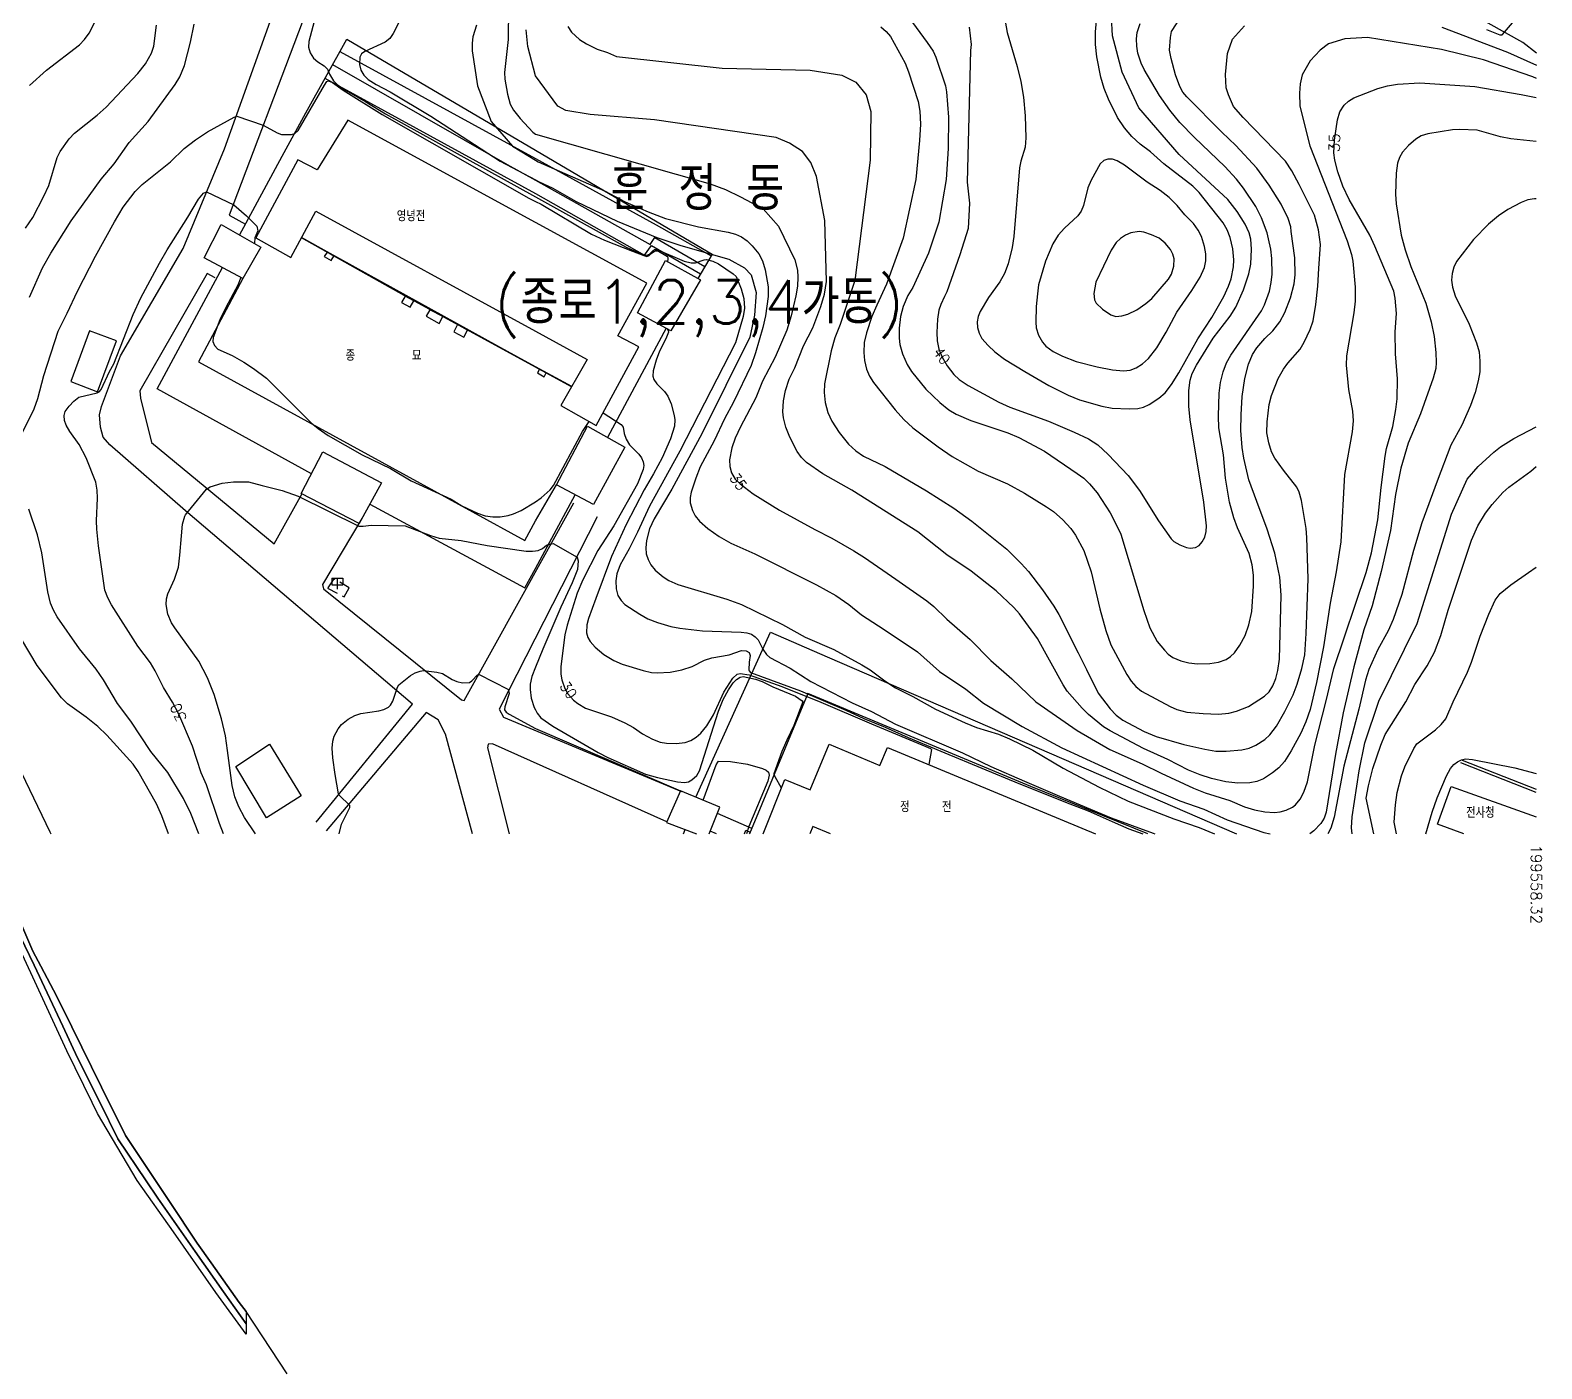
# Model space of a CAD drawing. Header units: feet. Extents: x 197796 to 199821, y 552499 to 555392.
# Drawn here: x 199281.3 to 199559.3, y 552729.9 to 552976 of the extents above; entities that cross this region are included whole.
import ezdxf
from ezdxf.enums import TextEntityAlignment as Align

# ---------------------------------------------------------------- set-up
doc = ezdxf.new("R2010")
doc.units = ezdxf.units.FT
doc.header["$MEASUREMENT"] = 0
doc.linetypes.add('ANYANG3', pattern=[3, 2, -1])
for name, color, linetype in [('AAA004', 7, 'ANYANG3'), ('AAA008', 7, 'CONTINUOUS'), ('AAC001', 7, 'CONTINUOUS'), ('ADA085', 1, 'CONTINUOUS'), ('AE150', 7, 'CONTINUOUS'), ('AEC002', 7, 'CONTINUOUS'), ('AZ0801', 7, 'CONTINUOUS'), ('CA0011', 7, 'CONTINUOUS'), ('CAA001', 7, 'CONTINUOUS'), ('CAA002', 30, 'CONTINUOUS'), ('wipco_지적', 20, 'CONTINUOUS'), ('ZC003', 7, 'CONTINUOUS'), ('ZC251', 7, 'CONTINUOUS'), ('ZC252', 7, 'CONTINUOUS'), ('ZC601', 7, 'CONTINUOUS')]:
    doc.layers.add(name, color=color, linetype=linetype)
doc.styles.add('NGSW', font='ROMANS.shx', dxfattribs={"bigfont": 'NGSW.shx'})

# ---------------------------------------------------------------- blocks, each defined once
blk = doc.blocks.new('AEC002')
at = {"layer": 'AEC002'}
for points in [[(-1, 2), (1, 2)], [(-1, 2), (-1, 0.8)], [(-1, 0.8), (1, 0.8)], [(0, 2), (0, 0)], [(1, 2), (1, 0.8)]]:
    blk.add_lwpolyline(points, dxfattribs=at)

msp = doc.modelspace()

# ---------------------------------------------------------------- linework, layer by layer
at = {"layer": 'AAA004', "color": 255}
msp.add_lwpolyline([(199340.02, 552873.48), (199337.15, 552875.13), (199336.03, 552873.38), (199339.08, 552871.79), (199340.02, 552873.48)], dxfattribs=at)
at = {"layer": 'AAA008', "color": 255}
for points in [[(199374.24, 552940.63), (199339.76, 552959.42), (199334.12, 552950.34), (199330.59, 552952.16), (199322.82, 552937.83), (199329.25, 552934.2), (199333.88, 552942.74), (199374.25, 552920.64), (199383.75, 552915.44), (199378.93, 552906.97), (199385.45, 552903.33), (199393.25, 552917.8), (199389.42, 552919.8), (199394.75, 552929.46), (199374.24, 552940.63)], [(199323.73, 552936.11), (199320.44, 552930.36), (199313.35, 552934.13), (199316.47, 552940.27), (199323.73, 552936.11)], [(199399.13, 552920.73), (199393.03, 552924.04), (199398.18, 552933.65), (199404.58, 552930.09), (199399.13, 552920.73)], [(199293.69, 552909.53), (199297.19, 552918.89), (199292.26, 552920.71), (199288.79, 552911.4), (199293.69, 552909.53)], [(199383.8, 552903.21), (199390.67, 552899.3), (199384.95, 552888.79), (199378.1, 552892.43), (199383.8, 552903.21)], [(199345.97, 552892.77), (199341.81, 552885.28), (199331.15, 552890.8), (199335.18, 552898.46), (199345.97, 552892.77)], [(199324.8, 552831.2), (199319.18, 552840.61), (199325.36, 552844.72), (199331.2, 552835.2), (199324.8, 552831.2)], [(199416.13, 552828.23), (199420.1, 552838.25), (199424.8, 552836.34), (199428.26, 552844.7), (199437.56, 552840.81), (199439.03, 552844.1), (199477.25, 552828.23)], [(199406.2, 552828.23), (199408.17, 552833.13), (199400.94, 552836.11), (199398.36, 552830.32), (199403.85, 552828.23)], [(199544.98, 552828.22), (199540.13, 552830), (199542.65, 552836.91), (199558.32, 552831.33)], [(199428.54, 552828.23), (199425.27, 552829.57), (199424.73, 552828.23)]]:
    msp.add_lwpolyline(points, dxfattribs=at)
at = {"layer": 'AAC001', "color": 255}
for points in [[(199319.86, 552938.33), (199327.68, 552952.81), (199332.03, 552960.78), (199339.55, 552974.36), (199374.24, 552953.95), (199393.52, 552942.62), (199406.77, 552934.84), (199404.15, 552930.33)], [(199333.06, 552894.43), (199304.7, 552910.07), (199316.7, 552932.35)], [(199398.3, 552921.18), (199387.51, 552901.1)], [(199343.79, 552888.85), (199372.33, 552873.49), (199374.25, 552877.02), (199381.59, 552890.57)], [(199403.77, 552834.95), (199417.48, 552865.32), (199427.93, 552860.76), (199503.21, 552828.22)], [(199401.47, 552828.23), (199401.78, 552829.02)]]:
    msp.add_lwpolyline(points, dxfattribs=at)
at = {"layer": 'ADA085', "color": 255}
for points in [[(199558.33, 552971.74), (199555.86, 552973.7), (199540.48, 552982.39)], [(199333.95, 552830.36), (199351.62, 552852.09), (199309.91, 552887.63), (199295.98, 552899.77), (199294.79, 552901.19), (199294.26, 552903.03), (199294.08, 552905.25), (199294.44, 552906.8), (199297.96, 552916.14), (199309.5, 552935.88), (199317.08, 552954.18), (199325.76, 552978.42)], [(199331.35, 552977.42), (199317.94, 552942.01), (199320.95, 552940.31)], [(199315.35, 552930.44), (199313.9, 552931.27), (199301.51, 552909.7), (199301.6, 552908.32), (199303.64, 552900.18), (199326.2, 552881.56), (199331.33, 552890.82)], [(199342.34, 552886.18), (199335.12, 552874.08), (199335.31, 552873.29), (199360.63, 552852.85), (199361.13, 552852.72), (199381.32, 552889.07)], [(199385.61, 552886.52), (199367.6, 552851.15), (199368.37, 552849.7), (199401.12, 552836.04)], [(199362.71, 552828.23), (199357.7, 552846.54), (199356.34, 552849.22), (199354.18, 552850.55), (199335.8, 552828.76)], [(199398.41, 552830.44), (199366.33, 552844.8), (199365.55, 552844.74), (199365.46, 552844.04), (199369.41, 552828.23)], [(199414.02, 552829.24), (199407.71, 552831.99)], [(199407.54, 552828.23), (199406.4, 552828.72)]]:
    msp.add_lwpolyline(points, dxfattribs=at)
at = {"layer": 'AE150', "color": 255}
for points in [[(199337.18, 552934.46), (199335.93, 552935.17), (199335.43, 552934.37), (199336.69, 552933.67)], [(199351.88, 552926.25), (199350.31, 552927.11), (199349.65, 552925.95), (199351.22, 552925.04)], [(199357.21, 552923.34), (199354.84, 552924.6), (199354.14, 552923.39), (199356.57, 552922.06)], [(199361.77, 552920.85), (199359.91, 552921.86), (199359.27, 552920.56), (199361.08, 552919.58)], [(199376.24, 552912.97), (199375, 552913.65), (199374.61, 552912.97), (199375.84, 552912.27)]]:
    msp.add_lwpolyline(points, close=True, dxfattribs=at)
msp.add_lwpolyline([(199412.68, 552828.23), (199412.97, 552828.93), (199413.73, 552828.56), (199413.59, 552828.23)], dxfattribs=at)
at = {"layer": 'AZ0801', "color": 255}
for points in [[(199338.29, 552972.09), (199374.24, 552952.38), (199396.45, 552940.22), (199406.56, 552934.48)], [(199336.96, 552969.69), (199369.08, 552951.28), (199374.24, 552948.4), (199395.38, 552936.6), (199396.19, 552937.9), (199405.43, 552932.54)], [(199335.55, 552967.16), (199374.24, 552945.98), (199394.33, 552934.61), (199395.57, 552936.43), (199404.64, 552931.19)], [(199380.9, 552910.43), (199374.25, 552914.06), (199350.14, 552927.21), (199331.21, 552937.82)], [(199331.24, 552937.87), (199374.25, 552914.1), (199380.92, 552910.46)], [(199320.44, 552930.36), (199312.3, 552914.99), (199343.42, 552897.95), (199372.32, 552882.17), (199374.25, 552885.76), (199378.1, 552892.43)], [(199486.89, 552828.22), (199465.36, 552836.91), (199424.32, 552854.06), (199413.6, 552828.23)], [(199558.32, 552835.82), (199544.44, 552841.29)], [(199544.69, 552841.77), (199558.32, 552836.43)]]:
    msp.add_lwpolyline(points, dxfattribs=at)
at = {"layer": 'CAA001', "color": 255}
for points, elevation in [([(199369.3, 552980.09), (199369.22, 552974.29), (199368.54, 552968.19), (199368.63, 552966.97), (199369.1, 552964.22), (199369.63, 552962.4), (199370.2, 552961.29), (199371.44, 552959.74), (199373.8, 552957.23), (199374.24, 552956.9), (199406.36, 552947.75), (199409.2, 552946.69), (199411.95, 552945.36), (199416.11, 552943.15), (199418.95, 552939.96), (199421.94, 552933.8), (199422.42, 552931.88), (199422.54, 552930.6), (199422.44, 552928.94), (199422.16, 552927.17), (199421.3, 552923.47), (199420.5, 552920.85), (199418.32, 552915.87), (199416.03, 552911.45), (199414.8, 552908.42), (199411.96, 552903.09), (199411.01, 552901), (199410.36, 552899.19), (199409.95, 552896.98), (199409.98, 552895.78), (199410.32, 552894.58), (199411.01, 552893.47), (199411.91, 552892.59), (199414.27, 552890.75), (199419.14, 552887.73), (199425.62, 552884.16), (199428.76, 552882.6), (199432.82, 552880.26), (199434.74, 552879.01), (199440.54, 552875.06), (199446.23, 552871.06), (199447.54, 552870.06), (199449.9, 552867.72), (199454.22, 552863.95), (199457.99, 552860.07), (199461.89, 552856.73), (199466.26, 552852.53), (199473.85, 552847.21), (199479.89, 552843.75), (199485.86, 552841.11), (199489.33, 552839.36), (199495.28, 552836.6), (199497.43, 552835.76), (199501.93, 552834.33), (199504.65, 552833.22), (199506.49, 552832.66), (199508.37, 552832.29), (199510.14, 552832.17), (199511.23, 552832.25), (199512.33, 552832.58), (199513.49, 552833.16), (199514.04, 552833.56), (199514.9, 552834.59), (199515.56, 552835.92), (199516.22, 552837.8), (199517.58, 552844.56), (199519.7, 552852.68), (199521.07, 552858.62), (199527, 552876.3), (199528, 552879.89), (199529.16, 552885.97), (199529.79, 552891.91), (199530.51, 552897.66), (199530.78, 552899.11), (199531.91, 552903.14), (199532.5, 552906.28), (199532.73, 552908.24), (199532.79, 552911.92), (199532.4, 552916.49), (199532.39, 552920.52), (199532.61, 552923.9), (199532.38, 552926.75), (199532.1, 552928.01), (199528.64, 552936.31), (199527.71, 552938.29), (199523.91, 552944.89), (199522.73, 552947.33), (199521.83, 552949.94), (199521.28, 552952.11), (199521.11, 552953.42), (199521.2, 552955.76), (199521.75, 552959.52), (199522.2, 552961.01), (199523.01, 552962.22), (199523.79, 552962.92), (199524.78, 552963.54), (199529.19, 552965.29), (199530.96, 552965.78), (199532.78, 552966.08), (199536.92, 552966.34), (199547.02, 552965.63), (199555.56, 552964.16), (199558.32, 552963.64)], 35), ([(199454.01, 552976.56), (199454.36, 552973.34), (199454.28, 552972.27), (199453.62, 552948.02), (199454.05, 552944.18), (199453.83, 552939.55), (199452.31, 552934.71), (199449.92, 552927.88), (199449.48, 552927.03), (199448.8, 552925.56), (199448.44, 552924.53), (199448.17, 552922.89), (199448.09, 552920.4), (199448.16, 552918.85), (199448.45, 552917.36), (199449.07, 552915.87), (199449.99, 552914.29), (199451.21, 552912.68), (199452.2, 552911.76), (199453.83, 552910.65), (199459.46, 552907.63), (199461.5, 552906.7), (199468.63, 552904.09), (199473.34, 552902.08), (199475.95, 552900.85), (199477.66, 552899.73), (199479.58, 552897.99), (199483.25, 552894.14), (199485.34, 552891.35), (199488.82, 552885.79), (199491.18, 552882.5), (199491.65, 552881.99), (199492.77, 552881.36), (199494, 552880.86), (199494.64, 552880.74), (199495.63, 552880.89), (199496.29, 552881.24), (199496.87, 552881.89), (199497.35, 552882.78), (199497.61, 552883.81), (199497.67, 552884.86), (199497.2, 552889.21), (199494.69, 552904.36), (199494.43, 552906.89), (199494.44, 552909.73), (199494.67, 552911.66), (199495.03, 552912.9), (199495.84, 552914.43), (199498.92, 552919.39), (199502.03, 552923.44), (199503.04, 552925.05), (199504.48, 552928.28), (199505.46, 552931.2), (199505.81, 552932.96), (199505.95, 552935.71), (199505.8, 552937.57), (199505.52, 552938.71), (199504.8, 552940.32), (199503.3, 552942.63), (199501.56, 552944.86), (199492.62, 552953.16), (199485.24, 552961.7), (199482.13, 552968.29), (199480.38, 552974.98), (199480.2, 552978.38)], 40), ([(199316.92, 552828.24), (199316.13, 552830.12), (199313.77, 552837.25), (199312.76, 552839.42), (199311.19, 552844.34), (199308.68, 552850.26), (199307.54, 552852.46), (199305.87, 552855.12), (199304.32, 552858.23), (199303.46, 552859.7), (199301.16, 552862.72), (199296.32, 552870.33), (199295.6, 552871.61), (199295.07, 552873.03), (199293.9, 552881.18), (199293.6, 552884.22), (199293.52, 552885.76), (199293.74, 552889.94), (199293.68, 552891.42), (199293.4, 552892.88), (199291.62, 552897.34), (199290.37, 552899.82), (199288.61, 552902.18), (199287.94, 552903.38), (199287.65, 552904.25), (199287.6, 552905.13), (199287.79, 552905.88), (199288.49, 552906.88), (199289.36, 552907.8), (199290.29, 552908.49), (199293.65, 552909.34), (199294.02, 552909.53), (199294.4, 552909.93), (199295.94, 552913.22), (199296.72, 552914.64), (199300.28, 552923.72), (199301.7, 552926.81), (199305.12, 552933.13), (199306.53, 552935.62), (199310.36, 552941.59), (199312.29, 552944.9), (199313.23, 552946.05), (199313.76, 552946.25), (199318.8, 552943.88), (199321.13, 552941.84), (199323, 552939.94), (199323.19, 552939.1), (199322.66, 552937.81), (199322.58, 552936.83), (199322.56, 552936.78)], 30), ([(199320.08, 552930.55), (199319.51, 552929.11), (199317.32, 552925.02), (199316.19, 552922.73), (199315, 552919.47), (199314.92, 552918.75), (199315.21, 552918.02), (199315.87, 552917.34), (199318.46, 552916.21), (199320.61, 552914.98), (199322.41, 552913.82), (199324.78, 552912.04), (199333, 552903.82), (199334.27, 552902.75), (199336.12, 552901.5), (199342.37, 552897.94), (199347.59, 552895.38), (199351.38, 552893.14), (199358.75, 552889.76), (199360.72, 552888.56), (199363.6, 552887.16), (199365.04, 552886.69), (199366.43, 552886.51), (199367.78, 552886.53), (199369.22, 552886.75), (199370.23, 552887.04), (199371.6, 552887.69), (199374.25, 552889.26), (199375.29, 552889.99), (199376.94, 552891.48), (199377.56, 552892.3), (199382.89, 552902.18), (199384.12, 552904.07)], 30), ([(199386.68, 552905.61), (199390.02, 552903.5), (199390.4, 552902.98), (199390.57, 552901.83), (199390.92, 552900.79), (199391.58, 552899.74), (199393.25, 552898.02), (199393.74, 552897.37), (199394.08, 552896.65), (199394.2, 552895.95), (199394.06, 552895.22), (199393.05, 552892.61), (199388.67, 552884.87), (199385.75, 552880.34), (199382.99, 552874.91), (199381.93, 552872.49), (199380.08, 552866.57), (199379.64, 552864.84), (199378.94, 552859.01), (199378.92, 552857.57), (199379.08, 552856.54), (199379.65, 552854.95), (199380.2, 552853.98), (199381.27, 552852.83), (199382.07, 552852.17), (199383.49, 552851.35), (199388.23, 552849.72), (199390.71, 552848.67), (199392.29, 552847.81), (199393.97, 552846.62), (199395.76, 552845.62), (199397.22, 552845.09), (199398.36, 552844.88), (199400.16, 552844.82), (199401.79, 552845.02), (199402.81, 552845.39), (199403.79, 552846), (199404.68, 552846.76), (199405.78, 552848.11), (199407, 552850.13), (199408.92, 552854.27), (199410.55, 552856.87), (199411.33, 552857.59), (199411.9, 552857.74), (199413.55, 552857.47), (199419.54, 552855.31), (199426.72, 552852.46), (199436.08, 552848.43), (199446.05, 552844.3), (199446.9, 552843.9), (199447.1, 552843.71), (199446.6, 552840.96)], 30), ([(199532.6, 552828.22), (199532.35, 552829.44), (199532.2, 552830.38), (199532.41, 552833.59), (199532.75, 552835.81), (199533.51, 552838.89), (199534.12, 552840.58), (199535.78, 552843.89), (199536.37, 552844.75), (199539.76, 552847.33), (199540.83, 552848.32), (199541.69, 552849.38), (199543, 552852.51), (199545.68, 552857.95), (199546.4, 552859.77), (199548, 552864.55), (199549.6, 552868.64), (199550.75, 552871.19), (199551.66, 552872.43), (199553.66, 552874), (199556.86, 552876.29), (199558.32, 552877.25)], 30)]:
    msp.add_lwpolyline(points, dxfattribs=dict(at, elevation=elevation))
at = {"layer": 'CAA002', "color": 255}
for points, elevation in [([(199334.56, 552981.28), (199332.57, 552973.9), (199332.55, 552972.86), (199332.82, 552971.81), (199333.46, 552970.88), (199334.25, 552970.15), (199335.4, 552969.42), (199336, 552968.83), (199336.4, 552967.92), (199337.14, 552966.67), (199337.78, 552966.03), (199339.45, 552964.9), (199343.09, 552962.83), (199346.67, 552960.59), (199374.24, 552945.34), (199390.97, 552936.1), (199393.85, 552934.79), (199394.73, 552934.62), (199395.26, 552934.82), (199395.82, 552935.44), (199396.17, 552935.66), (199396.59, 552935.67), (199401.6, 552933.54), (199402.88, 552933.24), (199403.66, 552933.24), (199405.29, 552933.79), (199405.74, 552933.84), (199406.85, 552933.5), (199407.89, 552933.02), (199410.63, 552931.19), (199411.17, 552930.73), (199412.11, 552928.41), (199412.57, 552926.69), (199412.73, 552924.91), (199412.48, 552923.34), (199411.02, 552918.49), (199400.83, 552898.57), (199395.26, 552888.48), (199393.04, 552883.7), (199391.51, 552880.61), (199389.85, 552877.72), (199389.22, 552876.05), (199389.02, 552874.73), (199389.09, 552873.27), (199389.43, 552872.06), (199390, 552871.14), (199390.71, 552870.41), (199393.45, 552868.61), (199394.94, 552867.79), (199396.69, 552867.09), (199399.15, 552866.38), (199400.8, 552866.06), (199404.97, 552865.57), (199412.1, 552865.34), (199413.16, 552865.21), (199414.01, 552864.93), (199414.66, 552864.48), (199415.19, 552863.88), (199416.07, 552862.16), (199416.75, 552861.18), (199417.39, 552860.63), (199421.09, 552858.68), (199424.88, 552856.24), (199432.5, 552852.3), (199436.04, 552850.71), (199440.49, 552848.42), (199452.77, 552843.1), (199458.03, 552840.63), (199464.2, 552837.9), (199470.63, 552835.18), (199480.13, 552831.2), (199487.88, 552828.34), (199488.19, 552828.22)], 32), ([(199280.5, 552939.59), (199281.8, 552941.58), (199283.87, 552945.46), (199284.75, 552947.43), (199286.31, 552952.56), (199286.83, 552953.69), (199288.48, 552956.02), (199289.51, 552957.07), (199293.67, 552960.35), (199295.29, 552961.82), (199301.16, 552968.05), (199302.54, 552969.8), (199303.62, 552971.76), (199304.05, 552973.03), (199304.56, 552976.9)], 33), ([(199281.2, 552926.89), (199283.62, 552932.3), (199285.13, 552935.02), (199288.89, 552940.94), (199294.39, 552948.61), (199296.79, 552951.45), (199299.54, 552955.37), (199303.01, 552959.18), (199307.99, 552966.01), (199308.85, 552967.41), (199309.72, 552969.53), (199310.82, 552973.79), (199311.47, 552977.09)], 32), ([(199281.21, 552965.85), (199284.34, 552968.66), (199290.39, 552973.31), (199291.33, 552974.28), (199292.16, 552975.46), (199293.75, 552978.59)], 34), ([(199350.1, 552979.29), (199348.1, 552975.36), (199347.46, 552974.46), (199346.65, 552973.8), (199342.88, 552972.05), (199342.27, 552971.62), (199341.95, 552971.01), (199341.92, 552969.69), (199342.15, 552968.66), (199342.68, 552967.72), (199343.48, 552966.95), (199344.99, 552965.99), (199347.57, 552964.69), (199355.03, 552960.2), (199367.79, 552951.9), (199374.24, 552948.48), (199374.8, 552948.19), (199377.46, 552946.95), (199381.74, 552944.5), (199389.29, 552940.9), (199396.59, 552937.85), (199401, 552936.41), (199409.79, 552933.88), (199412.7, 552932.3), (199413.91, 552931.03), (199414.82, 552927.79), (199414.54, 552923.61), (199413.7, 552919.58), (199404.87, 552901.77), (199399.33, 552891.62), (199396.09, 552886.13), (199395.24, 552884.3), (199394.67, 552882.15), (199394.54, 552880.82), (199394.64, 552879.7), (199394.97, 552878.67), (199395.5, 552877.68), (199396.27, 552876.74), (199397.75, 552875.46), (199398.79, 552874.81), (199400.44, 552874.08), (199409.46, 552871.36), (199412.17, 552870.38), (199419.68, 552866.75), (199423.85, 552864.38), (199429.16, 552862.12), (199434.27, 552859.32), (199435.81, 552858.36), (199438.49, 552856.35), (199440.46, 552855.1), (199443.65, 552853.51), (199447.82, 552851.17), (199453.29, 552848.63), (199455.36, 552847.77), (199459.41, 552846.55), (199461.46, 552845.72), (199465.73, 552843.61), (199471.31, 552840.28), (199477.93, 552836.8), (199483.25, 552834.21), (199491.65, 552831.01), (199496.33, 552829.41), (199499.13, 552828.22)], 33), ([(199363.39, 552976.92), (199362.77, 552974.76), (199362.59, 552973.59), (199362.62, 552972.19), (199363.6, 552965.79), (199366.13, 552959.22), (199370.01, 552954.68), (199374.24, 552952.1), (199374.73, 552951.81), (199386.97, 552946.45), (199390.73, 552944.41), (199394.99, 552942.58), (199398.18, 552941.39), (199404.24, 552939.85), (199409.67, 552938.84), (199411.04, 552938.48), (199412.16, 552937.97), (199413.17, 552937.28), (199414.11, 552936.37), (199415.32, 552934.88), (199416, 552933.59), (199416.52, 552931.94), (199417.03, 552928.79), (199417.05, 552927.01), (199416.54, 552923.46), (199416.07, 552921.33), (199414.74, 552916.66), (199413.92, 552914.37), (199410.68, 552907.62), (199409, 552904.54), (199407.13, 552900.46), (199404.57, 552895.71), (199403.73, 552893.65), (199402.89, 552891.05), (199402.71, 552890.08), (199402.74, 552889.12), (199403.11, 552887.68), (199403.61, 552886.67), (199404.4, 552885.69), (199405.95, 552884.35), (199408.06, 552882.9), (199410.18, 552881.66), (199414.63, 552879.69), (199425.96, 552874), (199429.47, 552872.06), (199431.9, 552870.38), (199434.23, 552868.5), (199438.41, 552865.81), (199444.49, 552861.7), (199448.59, 552858.07), (199453.4, 552854.81), (199456.63, 552852.27), (199463.74, 552847.97), (199471.05, 552844.02), (199486.01, 552837.16), (199492.73, 552834.32), (199497.17, 552832.74), (199501.45, 552830.81), (199508.2, 552828.5), (199509.37, 552828.22)], 34), ([(199437.78, 552976.6), (199438.78, 552975.76), (199439.55, 552974.82), (199442.22, 552969.94), (199442.89, 552968.33), (199444.66, 552962.89), (199444.94, 552961.13), (199445.04, 552958.73), (199444.9, 552955.72), (199444.2, 552948.57), (199441.85, 552937.74), (199438.83, 552929.27), (199437.03, 552925.46), (199436.14, 552923.33), (199435.14, 552920.32), (199434.73, 552918.54), (199434.63, 552916.71), (199434.77, 552915.27), (199435.13, 552913.69), (199435.68, 552912.37), (199436.4, 552911.2), (199440.4, 552906.17), (199442.02, 552904.43), (199443.67, 552902.91), (199448.31, 552899.39), (199450.91, 552897.64), (199455.69, 552894.94), (199461.06, 552892.59), (199464.2, 552890.88), (199468.24, 552888.38), (199469.52, 552887.48), (199471.22, 552885.96), (199472.69, 552884.38), (199473.55, 552883.16), (199475.08, 552880.33), (199476.43, 552876.39), (199478.06, 552869.6), (199479.17, 552865.59), (199480.07, 552862.97), (199482.99, 552857.51), (199483.78, 552856.33), (199484.69, 552855.32), (199485.73, 552854.47), (199491, 552851.62), (199492.2, 552851.08), (199494.05, 552850.63), (199497.06, 552850.34), (199499.85, 552850.24), (199501.8, 552850.41), (199503.21, 552850.78), (199505.4, 552851.66), (199508.32, 552853.52), (199509.2, 552854.37), (199509.89, 552855.47), (199510.4, 552856.79), (199510.8, 552858.26), (199511.09, 552860.34), (199511.41, 552872.14), (199511.16, 552875.41), (199510.21, 552879.81), (199508.82, 552884.22), (199506.89, 552889.31), (199505.46, 552893.34), (199504.55, 552897.28), (199504.25, 552899.28), (199504, 552902.39), (199504.01, 552905.27), (199504.25, 552908.63), (199504.71, 552911.96), (199505.39, 552914.61), (199506.15, 552916.39), (199506.92, 552917.58), (199508.38, 552919.28), (199509.88, 552920.71), (199511.14, 552922.35), (199512.09, 552924.09), (199513.1, 552926.77), (199513.76, 552929.36), (199513.97, 552931), (199513.93, 552934.12), (199513.22, 552938.99), (199513.15, 552939.86), (199512.67, 552941.36), (199511.37, 552944), (199509.21, 552947.51), (199506.92, 552950.63), (199503.04, 552954.79), (199500.46, 552957.22), (199494.07, 552963.71), (199493.33, 552964.61), (199492.77, 552965.65), (199491.94, 552967.81), (199491.14, 552970.79), (199490.89, 552972.3), (199491.04, 552974.68), (199491.25, 552975.78), (199492.92, 552978.37)], 38), ([(199442.25, 552979.22), (199446.31, 552973.76), (199447.37, 552972.15), (199447.86, 552971.04), (199449.65, 552965.74), (199449.85, 552964.63), (199450.23, 552960.01), (199450.14, 552954.25), (199449.77, 552948.51), (199448.42, 552940.71), (199446.53, 552934.99), (199443.64, 552928.67), (199442.75, 552927.22), (199441.88, 552925.16), (199441.37, 552923.38), (199441.14, 552921.19), (199441.14, 552919.34), (199441.28, 552918.21), (199441.75, 552916.5), (199442.62, 552914.54), (199443.39, 552913.23), (199446.07, 552910), (199448.6, 552907.55), (199450.28, 552906.18), (199451.6, 552905.4), (199454.33, 552904.2), (199461.14, 552901.94), (199463.18, 552901.12), (199467.85, 552898.6), (199473.86, 552894.51), (199475.08, 552893.6), (199476.17, 552892.6), (199477.56, 552890.95), (199479.96, 552887.26), (199481.08, 552885.13), (199481.88, 552883.34), (199486.12, 552869.27), (199487.22, 552866.11), (199488.58, 552863.62), (199489.97, 552862.02), (199490.61, 552861.28), (199491.46, 552860.68), (199492.93, 552860.06), (199494.4, 552859.66), (199496.01, 552859.5), (199498.28, 552859.54), (199499.85, 552859.79), (199501.26, 552860.29), (199502.1, 552860.82), (199502.81, 552861.53), (199503.79, 552862.91), (199504.78, 552864.71), (199505.44, 552866.63), (199506.02, 552869.08), (199506.3, 552873.75), (199506.28, 552875.79), (199506.04, 552877.69), (199505.49, 552879.79), (199503.37, 552884.49), (199502.68, 552886.33), (199501.89, 552889.19), (199501.16, 552893.63), (199500.77, 552897.91), (199499.95, 552902.89), (199499.89, 552905.04), (199500.02, 552909.25), (199500.24, 552911.2), (199500.7, 552913.16), (199501.34, 552914.85), (199502.12, 552916.26), (199507.76, 552924.38), (199508.36, 552925.51), (199509.22, 552928), (199509.58, 552929.62), (199509.71, 552931.14), (199509.67, 552934.03), (199509.51, 552935.76), (199509.08, 552937.66), (199508.83, 552938.71), (199507.77, 552941.47), (199506.73, 552943.56), (199504.48, 552946.95), (199503.16, 552948.6), (199501.06, 552950.92), (199495.43, 552956.28), (199492.79, 552959.03), (199490.95, 552961.27), (199488.99, 552963.99), (199486.2, 552968.77), (199485.65, 552969.92), (199485.06, 552971.76), (199484.83, 552973.07), (199484.79, 552974.4), (199484.93, 552975.57), (199485.47, 552977.23)], 39), ([(199460.61, 552977.66), (199461, 552975.55), (199462.84, 552969.34), (199463.54, 552966.53), (199464.02, 552963.66), (199464.29, 552960.25), (199464.43, 552956.18), (199464.34, 552954.51), (199463.51, 552951.94), (199463.26, 552950.71), (199462.24, 552938.07), (199461.95, 552936.02), (199461.16, 552933.04), (199460.49, 552931.23), (199459.65, 552929.72), (199457.56, 552926.85), (199456.05, 552924.27), (199455.67, 552923.34), (199455.49, 552922.37), (199455.57, 552921.35), (199455.87, 552920.29), (199456.37, 552919.33), (199457.49, 552918.04), (199458.75, 552916.88), (199460.51, 552915.52), (199464.24, 552913.22), (199468.68, 552910.67), (199472.23, 552908.9), (199474.3, 552908.03), (199478.44, 552906.84), (199480.31, 552906.52), (199483.43, 552906.35), (199485.05, 552906.43), (199486.06, 552906.67), (199487.1, 552907.15), (199488.89, 552908.35), (199490.04, 552909.34), (199491.21, 552910.82), (199492.6, 552913.01), (199496.08, 552919.22), (199498.65, 552923.16), (199500.87, 552927.04), (199501.74, 552928.93), (199502.2, 552930.29), (199502.65, 552932.47), (199502.7, 552933.75), (199502.51, 552935.78), (199502.01, 552937.86), (199501.49, 552939.29), (199500.75, 552940.56), (199496.34, 552946.13), (199495.17, 552947.34), (199489.81, 552951.45), (199487.38, 552953.64), (199485.45, 552955.06), (199483.94, 552956.45), (199482.59, 552958.04), (199481.32, 552959.93), (199479.64, 552963.3), (199478.85, 552965.27), (199478.24, 552967.34), (199477.52, 552971.1), (199477.28, 552973.34), (199477.27, 552975.72), (199477.51, 552978.37)], 41), ([(199549.18, 552976.11), (199551.58, 552975.13), (199551.89, 552975.12), (199552.03, 552975.17), (199552.08, 552975.23), (199555.74, 552979.43)], 38), ([(199558.33, 552967.13), (199557.67, 552967.43), (199548.62, 552970.52), (199540.85, 552972.45), (199527.29, 552974.66), (199523.11, 552974.39), (199520.12, 552973.51), (199518.55, 552972.29), (199516.72, 552970.37), (199515.28, 552967.77), (199514.87, 552966.13), (199514.74, 552964.42), (199514.8, 552962.03), (199516.65, 552954.7), (199523.54, 552937.26), (199524.33, 552934.78), (199524.55, 552933.51), (199525, 552928.75), (199525.03, 552926.14), (199524.78, 552924.03), (199523.39, 552916.09), (199523.34, 552914.39), (199523.77, 552909.93), (199524.52, 552905.93), (199524.63, 552904.18), (199524.45, 552902.15), (199523.02, 552894.33), (199522.35, 552881.9), (199521.51, 552876.41), (199520.38, 552870.66), (199519.17, 552862.62), (199517.91, 552856.03), (199516.72, 552851.08), (199515.96, 552848.82), (199515, 552846.72), (199513.25, 552843.47), (199512.01, 552841.52), (199510.95, 552840.36), (199509.81, 552839.44), (199508.15, 552838.33), (199506.94, 552837.84), (199505.63, 552837.58), (199503.42, 552837.57), (199501.2, 552837.81), (199498.59, 552838.38), (199496.5, 552839.07), (199494.36, 552839.94), (199490.57, 552841.91), (199486.05, 552843.95), (199479.97, 552847.14), (199478.75, 552847.91), (199475.97, 552850.15), (199474.78, 552851.35), (199472.05, 552854.47), (199471.3, 552855.62), (199466.57, 552864.13), (199463.25, 552868.7), (199462.24, 552869.82), (199458.98, 552872.93), (199454.39, 552876.52), (199449.92, 552879.5), (199444.58, 552883.74), (199432.42, 552891.44), (199427.12, 552894.41), (199424.09, 552896.52), (199423.17, 552897.45), (199422.41, 552898.54), (199421.03, 552901.17), (199420.3, 552902.99), (199419.88, 552904.69), (199419.78, 552905.82), (199419.89, 552907.87), (199420.24, 552909.77), (199420.9, 552911.81), (199421.94, 552913.89), (199423.53, 552917.95), (199425.27, 552921.27), (199426.76, 552925.2), (199427.4, 552927.43), (199427.76, 552929.81), (199427.46, 552941.02), (199425.95, 552949.08), (199424.89, 552951.65), (199423.38, 552953.69), (199420.99, 552955.2), (199418.51, 552956.26), (199396.17, 552959.54), (199384.3, 552960.52), (199379.87, 552961.23), (199378.36, 552962.03), (199374.24, 552967.62), (199372.86, 552972.99), (199372.52, 552976.03)], 36), ([(199380.21, 552976.66), (199380.91, 552975.64), (199382.37, 552974.31), (199383.63, 552973.48), (199385.63, 552972.52), (199387.52, 552971.88), (199389.17, 552971.15), (199408.57, 552969.02), (199424.79, 552968.66), (199430.59, 552967.75), (199433.19, 552966.41), (199435.06, 552964.08), (199435.95, 552961.04), (199435.79, 552952.1), (199432.99, 552929.99), (199430.27, 552921.86), (199429.3, 552919.45), (199428.64, 552917.06), (199427.39, 552910.97), (199427.34, 552909.37), (199427.55, 552907.51), (199428.02, 552905.67), (199428.75, 552904.12), (199430.12, 552902.02), (199431.84, 552899.88), (199433.15, 552898.65), (199434.57, 552897.68), (199438.55, 552895.76), (199446.17, 552891.28), (199451.18, 552888.11), (199454.48, 552885.73), (199460.93, 552880.59), (199463.61, 552877.94), (199464.92, 552876.47), (199467.52, 552873.08), (199469.6, 552870.12), (199470.52, 552868.56), (199474.07, 552861.48), (199475.6, 552858.46), (199477.77, 552854.11), (199479.92, 552851.2), (199481.05, 552850.04), (199482.29, 552849.1), (199486.18, 552847.05), (199488.39, 552846.14), (199493.47, 552844.65), (199497.35, 552843.79), (199499.4, 552843.44), (199501.29, 552843.4), (199504.19, 552843.68), (199505.53, 552843.97), (199506.76, 552844.53), (199508.4, 552845.6), (199509.3, 552846.42), (199510.52, 552848.01), (199512.05, 552850.7), (199513.58, 552853.81), (199514.35, 552855.77), (199515.17, 552858.66), (199515.73, 552861.17), (199516.02, 552865.06), (199516.35, 552875.12), (199516.1, 552882.69), (199515.99, 552884.35), (199515.14, 552889.51), (199514.72, 552891.04), (199514.27, 552891.96), (199511.81, 552895.07), (199510.2, 552897.33), (199509.61, 552898.45), (199509.1, 552900.14), (199508.78, 552901.94), (199508.79, 552903.98), (199509.18, 552907.14), (199509.59, 552908.83), (199510.86, 552911.95), (199511.85, 552913.67), (199512.6, 552914.75), (199514.87, 552917.36), (199515.64, 552918.61), (199516.71, 552920.97), (199517.26, 552922.57), (199517.76, 552925.55), (199518.14, 552928.9), (199518.31, 552932.19), (199518.63, 552936.56), (199518.25, 552939.28), (199517.54, 552941.99), (199514.71, 552947.65), (199513.37, 552950.14), (199512.18, 552951.94), (199504.41, 552959.91), (199502.63, 552961.96), (199501.74, 552964.08), (199501.26, 552965.38), (199501.13, 552967.84), (199501.54, 552971.73), (199502.43, 552974.33), (199504.68, 552976.79)], 37), ([(199540.93, 552976.53), (199553.04, 552971.97), (199558.33, 552969.54)], 37), ([(199279.18, 552900.57), (199282.06, 552906.38), (199282.74, 552908.3), (199283.85, 552912.52), (199286.49, 552920.64), (199288.16, 552923.96), (199290.04, 552928.02), (199293.38, 552934.46), (199296.83, 552940.74), (199298.45, 552943.47), (199300.67, 552946.34), (199301.93, 552947.65), (199307.14, 552951.79), (199309.67, 552954.22), (199311.74, 552955.82), (199313.96, 552957.33), (199318.87, 552960.03), (199319.33, 552960.2), (199324.21, 552958.55), (199326.76, 552957.11), (199327.53, 552956.82), (199329.38, 552956.8), (199330.03, 552956.97), (199330.65, 552957.55), (199335.49, 552965.88), (199335.91, 552966.53), (199336.22, 552966.69), (199336.95, 552966.4), (199338.88, 552964.96), (199346.09, 552960.49), (199373.05, 552945.09), (199374.24, 552944.51), (199375.3, 552944), (199384.58, 552938.48), (199386.98, 552937.38), (199392.09, 552935.36), (199394.17, 552934.54), (199394.73, 552934.41), (199395.14, 552934.54), (199395.72, 552935.04), (199396.07, 552935.31), (199396.33, 552935.44), (199396.66, 552935.44), (199396.9, 552935.37), (199398.52, 552934.36), (199398.61, 552934.13), (199398.63, 552933.9), (199398.55, 552933.44)], 31), ([(199558.32, 552955.54), (199558.28, 552955.55), (199553.65, 552956.01), (199551.7, 552956.4), (199547.47, 552957.59), (199544.22, 552957.74), (199542.91, 552957.68), (199538.39, 552956.95), (199537.17, 552956.56), (199536.13, 552955.93), (199534.79, 552954.79), (199533.71, 552953.55), (199533.17, 552952.61), (199532.81, 552951.54), (199532.56, 552949.73), (199532.44, 552945.87), (199532.57, 552944.05), (199533.44, 552938.28), (199534.17, 552935.58), (199535.24, 552932.56), (199538, 552925.8), (199538.97, 552922.34), (199539.53, 552919.69), (199539.86, 552916.75), (199539.93, 552914.91), (199539.81, 552913.79), (199539.33, 552911.99), (199537.01, 552905.44), (199534.78, 552900.05), (199533.41, 552895.45), (199532.42, 552890.65), (199531.49, 552884.03), (199529.78, 552876.44), (199528.16, 552870.18), (199526.6, 552865.71), (199524.74, 552858.92), (199522.8, 552850.45), (199521.37, 552842.88), (199519.69, 552832.24), (199519.3, 552831.12), (199518.68, 552830.13), (199517.43, 552828.76), (199516.68, 552828.22)], 34), ([(199466.56, 552927.49), (199466.37, 552925.2), (199466.25, 552922.33), (199466.34, 552921.27), (199466.79, 552919.91), (199467.5, 552918.63), (199468.13, 552917.89), (199469.45, 552916.93), (199471.19, 552916.05), (199473.7, 552915.08), (199477.53, 552914.11), (199480.35, 552913.55), (199482.37, 552913.38), (199483.6, 552913.5), (199484.74, 552913.92), (199485.92, 552914.63), (199487, 552915.62), (199488.5, 552917.59), (199490.27, 552920.48), (199492.2, 552924.14), (199494.97, 552928.14), (199496.47, 552930.58), (199497.29, 552932.37), (199497.55, 552933.59), (199497.54, 552934.88), (199497.31, 552936.24), (199496.74, 552938.06), (199496.15, 552939.25), (199495.29, 552940.42), (199493.7, 552942.04), (199492.3, 552943.78), (199490.77, 552945.26), (199489.13, 552946.54), (199486.74, 552948.08), (199482.56, 552951.16), (199481.25, 552951.98), (199480.35, 552952.26), (199479.54, 552952.28), (199478.79, 552952.02), (199478.13, 552951.43), (199476.43, 552948.42), (199475.83, 552946.98), (199475.03, 552943.79), (199474.6, 552942.71), (199473.99, 552941.85), (199471.52, 552939.58), (199470.39, 552938.32), (199469.42, 552936.69), (199468.06, 552933.51), (199466.75, 552929.17), (199466.56, 552927.49)], 42), ([(199558.32, 552944.98), (199557.97, 552945), (199556.76, 552944.8), (199555.53, 552944.33), (199553.07, 552943.01), (199551.37, 552941.89), (199549.52, 552940.32), (199546.79, 552937.48), (199543.65, 552933.47), (199543.14, 552932.41), (199542.83, 552931.28), (199542.74, 552930.05), (199542.89, 552928.77), (199543.39, 552927.17), (199545.97, 552921.95), (199547.33, 552918.49), (199547.78, 552916.86), (199547.96, 552915.14), (199547.9, 552913.19), (199547.65, 552911.53), (199547.1, 552909.39), (199546.21, 552906.98), (199544.6, 552903.36), (199542.62, 552899.68), (199540.07, 552893.1), (199537.28, 552885.43), (199535.75, 552880.31), (199533.58, 552872.26), (199532.02, 552867.65), (199531.06, 552865.55), (199529.17, 552862.13), (199527.5, 552858.44), (199526.88, 552856.5), (199525.69, 552851.15), (199522.94, 552840.7), (199521.13, 552831.32), (199520.53, 552829.29), (199519.99, 552828.22)], 33), ([(199477.3, 552929.66), (199476.97, 552927.58), (199477.04, 552926.44), (199477.35, 552925.83), (199478.51, 552924.68), (199480.1, 552923.64), (199480.99, 552923.37), (199482.07, 552923.45), (199483.2, 552923.78), (199484.84, 552924.56), (199486.52, 552925.73), (199487.58, 552926.66), (199490.65, 552930.22), (199491.21, 552931.14), (199491.68, 552932.59), (199491.71, 552933.96), (199491.49, 552934.84), (199491.04, 552935.7), (199490.06, 552936.84), (199488.95, 552937.75), (199487.56, 552938.39), (199486.13, 552938.86), (199485.27, 552938.97), (199483.77, 552938.72), (199482.76, 552938.31), (199481.86, 552937.72), (199481.07, 552936.93), (199480.12, 552935.54), (199477.3, 552929.66)], 43), ([(199380.93, 552910.48), (199374.25, 552914.12), (199350.17, 552927.26), (199331.24, 552937.87)], 31), ([(199398.47, 552921.09), (199398.68, 552920.77), (199398.72, 552920.47), (199398.26, 552919.22), (199397.09, 552916.97), (199396.45, 552915.3), (199395.89, 552913.36), (199395.86, 552912.4), (199396.03, 552911.78), (199396.59, 552910.96), (199398, 552909.56), (199398.58, 552908.72), (199399.19, 552907.28), (199399.79, 552905.17), (199399.92, 552904.36), (199399.83, 552903.16), (199399.1, 552900.84), (199397.55, 552897.37), (199395.99, 552894.41), (199394.23, 552891.51), (199390.94, 552885.11), (199388.26, 552879.2), (199385.34, 552871.53), (199384.02, 552867.83), (199383.7, 552866.65), (199383.65, 552865.17), (199383.87, 552864.32), (199384.3, 552863.58), (199385.22, 552862.53), (199386.82, 552861.2), (199388.66, 552860.11), (199390.23, 552859.43), (199394.08, 552858.27), (199395.61, 552857.92), (199396.65, 552857.83), (199399.04, 552857.95), (199401.18, 552858.38), (199403.06, 552858.99), (199405.35, 552860.18), (199406.71, 552860.58), (199409.9, 552861.16), (199412.18, 552861.91), (199412.98, 552861.89), (199413.53, 552861.57), (199413.77, 552861.04), (199413.55, 552859.78), (199413.52, 552858.38), (199413.55, 552858.18), (199413.83, 552857.88), (199423.02, 552854.51), (199431.35, 552850.97), (199434.64, 552849.41), (199438.6, 552847.84), (199442.83, 552845.93), (199449.55, 552843.1), (199463.16, 552837.48), (199472.56, 552833.74), (199475.92, 552832.46), (199480.32, 552830.51), (199483.41, 552829.18), (199485.94, 552828.22)], 31), ([(199524.48, 552828.22), (199524.35, 552829.33), (199524.44, 552831.38), (199525.76, 552839.79), (199526.81, 552844.98), (199529.35, 552852.62), (199536.4, 552866.93), (199542.72, 552887.02), (199545.6, 552893.43), (199547.63, 552895.78), (199550.53, 552898.42), (199551.71, 552899.38), (199554.17, 552900.9), (199558.32, 552903.09)], 32), ([(199528.44, 552828.22), (199527.04, 552834.76), (199527.44, 552837.05), (199528.28, 552840.24), (199529.71, 552844.52), (199530.54, 552846.52), (199534.31, 552852.48), (199535.98, 552855.67), (199538.27, 552859.1), (199539.57, 552861.64), (199540.76, 552864.72), (199542.11, 552869.34), (199546.4, 552882.24), (199547.59, 552884.87), (199549, 552887.2), (199550.2, 552888.79), (199552.15, 552890.96), (199553.26, 552891.96), (199557.31, 552894.89), (199558.32, 552895.75)], 31), ([(199322.76, 552828.24), (199320.74, 552831.22), (199319.72, 552833.19), (199318.99, 552835.06), (199318.48, 552837.09), (199317.65, 552843.54), (199317.23, 552846.26), (199316.5, 552849.4), (199315.19, 552853.82), (199313.97, 552856.93), (199312.36, 552859.97), (199307.94, 552866.08), (199307.35, 552867), (199306.67, 552868.6), (199306.37, 552870.38), (199306.42, 552871.41), (199306.66, 552872.36), (199307.88, 552875.03), (199308.59, 552877.29), (199308.84, 552879.49), (199309.16, 552883), (199309.34, 552885.14), (199309.76, 552886.63), (199309.91, 552886.91), (199313.78, 552891.6), (199314.45, 552892.06), (199316.62, 552892.7), (199318.72, 552892.95), (199321.49, 552892.95), (199324.01, 552892.27), (199327.69, 552891.35), (199330.64, 552890.34), (199341.75, 552884.79), (199342.59, 552884.79), (199344.04, 552885.01), (199350.31, 552884.84), (199354.95, 552883.06), (199356.58, 552882.57), (199360.6, 552882.18), (199365.36, 552881.25), (199372.55, 552880.21), (199373.72, 552880.2), (199374.25, 552880.27), (199374.77, 552880.34), (199375.57, 552880.68), (199376.32, 552881.28), (199376.93, 552881.5), (199377.5, 552881.62), (199381.93, 552879.09), (199382.13, 552878.43), (199381.97, 552876.83), (199381.03, 552874.4), (199378.91, 552869.93), (199375.6, 552862.17), (199374.24, 552858.89), (199373.62, 552857.17), (199373.3, 552855.74), (199373.27, 552854.77), (199373.5, 552853.19), (199374.03, 552851.45), (199374.24, 552851.02), (199374.56, 552850.39), (199375.25, 552849.56), (199377.46, 552848.02), (199385.8, 552843.2), (199387.59, 552842.24), (199394.5, 552839.23), (199396.69, 552838.59), (199400.38, 552837.79), (199401.67, 552837.68), (199402.39, 552837.81), (199403.04, 552838.15), (199403.95, 552838.98), (199404.43, 552839.81), (199407.9, 552850.76), (199408.8, 552852.93), (199409.78, 552854.72), (199410.64, 552855.98), (199411.26, 552856.6), (199411.91, 552857.03), (199412.45, 552857.17), (199414.72, 552856.67), (199415.96, 552856.23), (199417.89, 552855.24), (199422.09, 552853.53), (199423.33, 552852.69), (199423.42, 552852.51), (199421.8, 552848.15), (199420.46, 552845.48), (199419.59, 552843.37), (199418.08, 552839.29), (199418.08, 552839.05), (199418.26, 552838.79), (199419.47, 552836.67)], 29), ([(199312.37, 552828.24), (199310.87, 552831.95), (199309.53, 552834.73), (199306.64, 552839.52), (199303.55, 552843.39), (199299.83, 552848.94), (199297.39, 552852.17), (199294.83, 552856.55), (199293.48, 552858.53), (199290.43, 552862.24), (199286.29, 552868.15), (199285.61, 552869.33), (199285.09, 552870.66), (199284.61, 552872.73), (199283.46, 552879.89), (199282.69, 552883.21), (199281.07, 552887.93)], 31), ([(199306.8, 552828.24), (199305.56, 552831.52), (199304.56, 552833.75), (199301.17, 552839.68), (199300.26, 552841.03), (199295.44, 552846.38), (199293.81, 552847.98), (199291.65, 552849.71), (199288.18, 552852.15), (199287.09, 552853.21), (199282.65, 552859.21), (199276.86, 552868.85)], 32), ([(199338.19, 552828.23), (199338.58, 552830.02), (199340.13, 552833.08), (199340.15, 552833.41), (199338.16, 552835.31), (199338.02, 552835.6), (199337.45, 552839.16), (199336.97, 552842.2), (199336.85, 552844.01), (199336.99, 552845.28), (199337.27, 552846.18), (199337.99, 552847.56), (199338.61, 552848.34), (199339.79, 552849.29), (199341.02, 552850), (199342.15, 552850.37), (199345.44, 552850.83), (199346.39, 552851.08), (199347.23, 552851.53), (199347.63, 552851.91), (199348.04, 552852.64), (199348.87, 552855.2), (199349.13, 552855.64), (199351.26, 552857.35), (199352.11, 552857.86), (199353.04, 552858.16), (199353.7, 552858.24), (199356.13, 552857.95), (199357.19, 552857.71), (199358.94, 552856.62), (199359.81, 552856.24), (199360.82, 552856.02), (199362.13, 552856.06), (199362.53, 552856.35), (199363.61, 552857.48), (199363.9, 552857.53), (199369.15, 552854.8), (199369.33, 552854.59), (199369.44, 552854.01), (199368.61, 552851.61), (199368.54, 552851.03), (199368.86, 552850.6), (199369.44, 552850.21), (199374.24, 552847.59), (199400.94, 552836.11)], 28), ([(199276.75, 552845.71), (199284.97, 552828.57), (199285.15, 552828.24)], 32), ([(199405.1, 552834.39), (199407.52, 552840.92), (199407.77, 552841.38), (199407.93, 552841.6), (199410.15, 552841.53), (199413.28, 552841.02), (199416.02, 552840.26), (199416.7, 552839.96), (199417.13, 552839.55), (199417.24, 552839.02), (199417, 552837.93), (199413.51, 552829.55), (199413.07, 552828.23)], 28), ([(199538.02, 552828.22), (199539.18, 552832.23), (199540.08, 552834.85), (199541.78, 552838.91), (199542.54, 552840.25), (199543.13, 552840.95), (199543.83, 552841.49), (199544.56, 552841.84), (199545.3, 552842), (199546.57, 552841.91), (199554.37, 552840.36), (199558.32, 552839.31)], 29)]:
    msp.add_lwpolyline(points, dxfattribs=dict(at, elevation=elevation))
at = {"layer": 'wipco_지적', "color": 20}
for points in [[(199279.05, 552813.1), (199281.84, 552806.64), (199283.3, 552803.89), (199286.23, 552798.34), (199288.98, 552792.77), (199294.46, 552781.68), (199298.84, 552772.76), (199301.55, 552768.69), (199306.93, 552760.62), (199312.02, 552752.98), (199314.64, 552749.37), (199319.79, 552742.08), (199321.06, 552740.42), (199321.06, 552738.12), (199316.86, 552744.04), (199311.67, 552751.46), (199304.82, 552761.25), (199302.69, 552764.41), (199297.48, 552772.16), (199294.18, 552778.79), (199290.03, 552787.06), (199287.34, 552792.85), (199282.05, 552804.1), (199277.87, 552812.84)], [(199277.87, 552812.84), (199282.05, 552804.1), (199287.34, 552792.85), (199290.03, 552787.06), (199294.18, 552778.79), (199297.48, 552772.16), (199302.69, 552764.41), (199304.82, 552761.25), (199311.67, 552751.46), (199316.86, 552744.04), (199321.06, 552738.12), (199321.06, 552736.26), (199315.49, 552743.9), (199307.68, 552755.05), (199301.02, 552764.52), (199293.71, 552776.8), (199292.72, 552778.83), (199288.06, 552788.31), (199284.04, 552797.12), (199278.44, 552809.17)], [(199328.57, 552728.93), (199321.06, 552740.42), (199319.79, 552742.08), (199314.64, 552749.37), (199312.02, 552752.98), (199306.93, 552760.62), (199301.55, 552768.69), (199298.84, 552772.76), (199294.46, 552781.68), (199288.98, 552792.77), (199286.23, 552798.34), (199283.3, 552803.89), (199281.84, 552806.64), (199279.05, 552813.1)]]:
    msp.add_lwpolyline(points, dxfattribs=at)

# ---------------------------------------------------------------- block references
at = {"layer": 'AEC002', "color": 255}
msp.add_blockref('AEC002', (199337.81, 552873.22), dxfattribs=at)

# ---------------------------------------------------------------- texts
at = {"layer": 'CA0011', "style": 'NGSW'}
for s, rotation, p in [('35', 87.8, (199522.25, 552956.97)), ('30', 114.99, (199308.77, 552852.5))]:
    msp.add_text(s, height=2, rotation=rotation, dxfattribs=at).set_placement(p, align=Align.RIGHT)
for s, rotation, width, p in [('40', 306.62, 0.91, (199449.12, 552914.29)), ('35', 306.58, 0.9, (199411.69, 552891.15)), ('30', 305.08, 0.91, (199380.4, 552852.81))]:
    msp.add_text(s, height=2, rotation=rotation, dxfattribs=dict(at, width=width)).set_placement(p, align=Align.RIGHT)
at = {"layer": 'ZC003', "style": 'NGSW'}
for s, p in [('영녕전', (199348.75, 552940.85)), ('종       묘', (199339.35, 552915.22)), ('정    전', (199441.31, 552832.21)), ('전사청', (199545.41, 552831.16))]:
    msp.add_text(s, height=2, rotation=359.99, dxfattribs=at).set_placement(p)
at = {"layer": 'ZC251', "style": 'NGSW'}
msp.add_text('훈 정 동', height=8, dxfattribs=at).set_placement((199388.06, 552942.89))
at = {"layer": 'ZC252', "style": 'NGSW'}
msp.add_text('(종로1,2,3,4가동)', height=8, dxfattribs=at).set_placement((199366.72, 552922.05))
at = {"layer": 'ZC601', "style": 'NGSW'}
msp.add_text('199558.32', height=2, rotation=270, dxfattribs=at).set_placement((199557.32, 552826.22))

doc.saveas('drawing.dxf')
